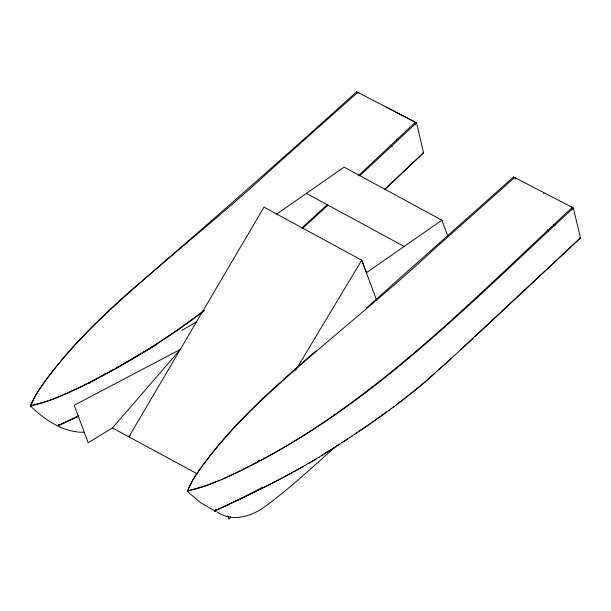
<?xml version="1.0" encoding="UTF-8"?>
<svg xmlns="http://www.w3.org/2000/svg" width="611" height="611" viewBox="0 0 611 611"><rect width="100%" height="100%" fill="white"/><g stroke="black" fill="none" stroke-linecap="round" stroke-linejoin="round"><path stroke-width="0.92" d="M83.852 432.267C64.59 432.634 46.787 421.147 33.009 408.461A156.492 98.654 -61 0 1 30.55 405.811L34.743 397.005M215.202 511.201L200.752 502.784L189.891 493.635A156.492 98.654 -61 0 1 187.432 490.977L191.625 482.178A154.087 78.682 -25.6 0 1 195.604 475.473C228.201 427.341 272.43 388.749 316.009 350.882M295.609 370.312L361.735 260.21L263.998 207.144L128.875 436.842L112.477 427.944L88.144 442.761L74.198 405.253L180.276 349.461L112.477 427.944M38.699 390.307L48.246 376.796M230.607 516.868L228.988 519.22L227.682 515.715M198.392 471.348C218.685 443.006 242.613 417.435 268.313 393.942C321.684 344.398 379.5 299.932 432.848 250.342L514.645 177.511M48.506 376.628C67.531 351.799 89.122 329.069 112.233 308.02C164.451 259.499 221.182 216.141 273.331 167.513L357.763 92.337M58.984 424.401L57.808 425.775L78.674 416.106M215.866 509.574L214.69 510.949L217.722 509.543M58.816 424.592L57.808 425.775L78.712 415.984M215.706 509.765L214.69 510.949L228.98 504.274M256.803 462.794L259.018 460.373M257.491 462.069L259.201 460.213M102.931 375.841L105.306 373.336M358.405 175.724L415.404 122.238L386.587 107.284M384.518 189.67L423.568 152.758L416.496 122.788L356.687 91.78C281.381 159.746 205.227 226.742 128.272 292.806C96.576 321.157 66.011 351.264 41.51 386.183A145.25 74.152 -25.5 0 0 30.42 405.826M384.533 189.563L423.568 152.758L422.911 152.338M359.795 175.731L416.496 122.788M572.293 207.412C469.836 302.308 370.663 406.262 243.812 468.996M366.44 307.982L513.568 176.953L573.378 207.954C468.973 304.041 368.212 409.515 238.481 471.684M460.457 349.882L580.45 237.931L573.378 207.954M475.129 336.546L580.45 237.931L579.793 237.503M327.267 204.7L301.842 227.941M130.28 435.559L128.875 436.842L197.72 474.052M472.861 338.631L438.874 369.8M451.613 358.023L424.851 382.119L402.443 400.281M328.115 205.09L302.697 228.209M336.6 445.862C313.97 465.697 292.012 486.432 267.862 504.419C253.855 515.837 233.753 522.848 217.264 512.209M434.314 373.909L415.801 389.841L397.96 403.665M203.387 310.892C176.464 331.613 147.885 350.111 118.404 366.967M204.746 310.419C162.534 342.718 116.625 370.083 68.547 392.69M401.427 401.083L395.714 405.353M393.461 407.025L396.577 404.734M391.208 408.698L394.148 406.544M388.947 410.355L391.712 408.347M389.268 410.134L369.525 424.194M386.816 411.921L372.015 422.468M276.439 214.247L344.146 167.124L441.89 220.189L447.71 235.846M366.394 272.727L441.89 220.189M370.625 423.438L359.52 431.038M368.303 425.05L354.495 434.413M356.625 432.985L351.974 436.094M349.454 437.759L351.928 436.117M349.568 437.675L336.455 446.213M344.841 440.775L347.208 439.225M341.862 442.723L344.39 441.081M339.326 444.365L333.438 448.153M334.24 447.634L321.325 455.783M331.697 449.253L318.293 457.654M318.927 457.234L309.166 463.146M316.361 458.8L293.769 471.936M89.091 383.38L90.749 382.44M92.398 381.493L96.523 379.133M102.304 375.826L105.611 373.94M110.56 371.106L113.867 369.212M115.517 368.273L118.817 366.379M120.474 365.439L122.124 364.492M124.598 363.079L130.38 359.772M132.029 358.825L152.674 347.025M154.323 346.078L156.806 344.657M181.574 330.498L196.436 321.997M303.461 466.422L272.239 483.248M118.694 367.028L81.576 386.648L54.6 398.548A163.259 129.058 -6.6 0 1 44.458 402.061L30.55 405.811M262.822 487.143L240.757 498.729L217.295 509.734M291.752 473.044L264.41 487.181M243.797 469.133L227.628 476.855M271.261 483.752L251.358 493.596M263.089 487.838L258.354 490.175M238.458 471.814L223.221 478.841M257.002 490.839L241.505 498.332M250.044 494.223L247.134 495.628M246.134 496.117L239.023 499.515M240.902 498.622L236.648 500.653M238.29 499.867L232.745 502.502M78.788 415.938L73.549 418.42M235.67 501.112L230.431 503.586M72.098 419.1L70.066 420.055M227.811 504.823L231.836 502.929M66.958 421.514L69.035 420.536M223.84 506.687L225.925 505.709M64.888 422.484L65.919 422.002M63.872 422.957L61.841 423.904M221.778 507.649L222.801 507.168M218.73 509.07L219.739 508.604M59.832 424.844L60.833 424.37M226.65 477.39L211.482 483.721A163.259 129.058 -6.6 0 1 201.34 487.227M67.447 393.178L64.124 394.637M221.014 479.811L222.121 479.33M61.902 395.584L63.017 395.118M218.784 480.758L219.899 480.284M60.787 396.05L59.664 396.516A153.422 121.291 -6.5 0 1 30.581 405.903M216.546 481.682L217.669 481.224M201.34 487.211L187.432 490.977A145.25 74.091 -25.6 0 1 198.544 471.348M216.065 511.628L215.546 511.376M398.273 139.995L396.684 139.201L397.188 140.797M553.574 224.367L555.155 225.169M306.401 193.397L404.138 246.454M547.128 229.774L548.418 231.134M390.757 145.143L392.178 146.648M513.568 176.953L514.164 178.359M356.687 91.78L357.275 93.185M515.722 178.068L516.012 178.763M358.833 92.895L359.131 93.59M366.562 273.048L361.735 260.21L376.75 300.566M543.477 192.457L543.805 193.504M553.635 224.573L554.078 225.971M571.224 206.839L571.377 207.457M571.522 208.076L571.965 209.94M414.342 121.665L415.083 124.766M216.47 481.552A153.422 121.184 -6.6 0 1 187.432 490.969M34.766 397.005A154.087 78.682 -25.6 0 1 38.722 390.299"/></g></svg>
